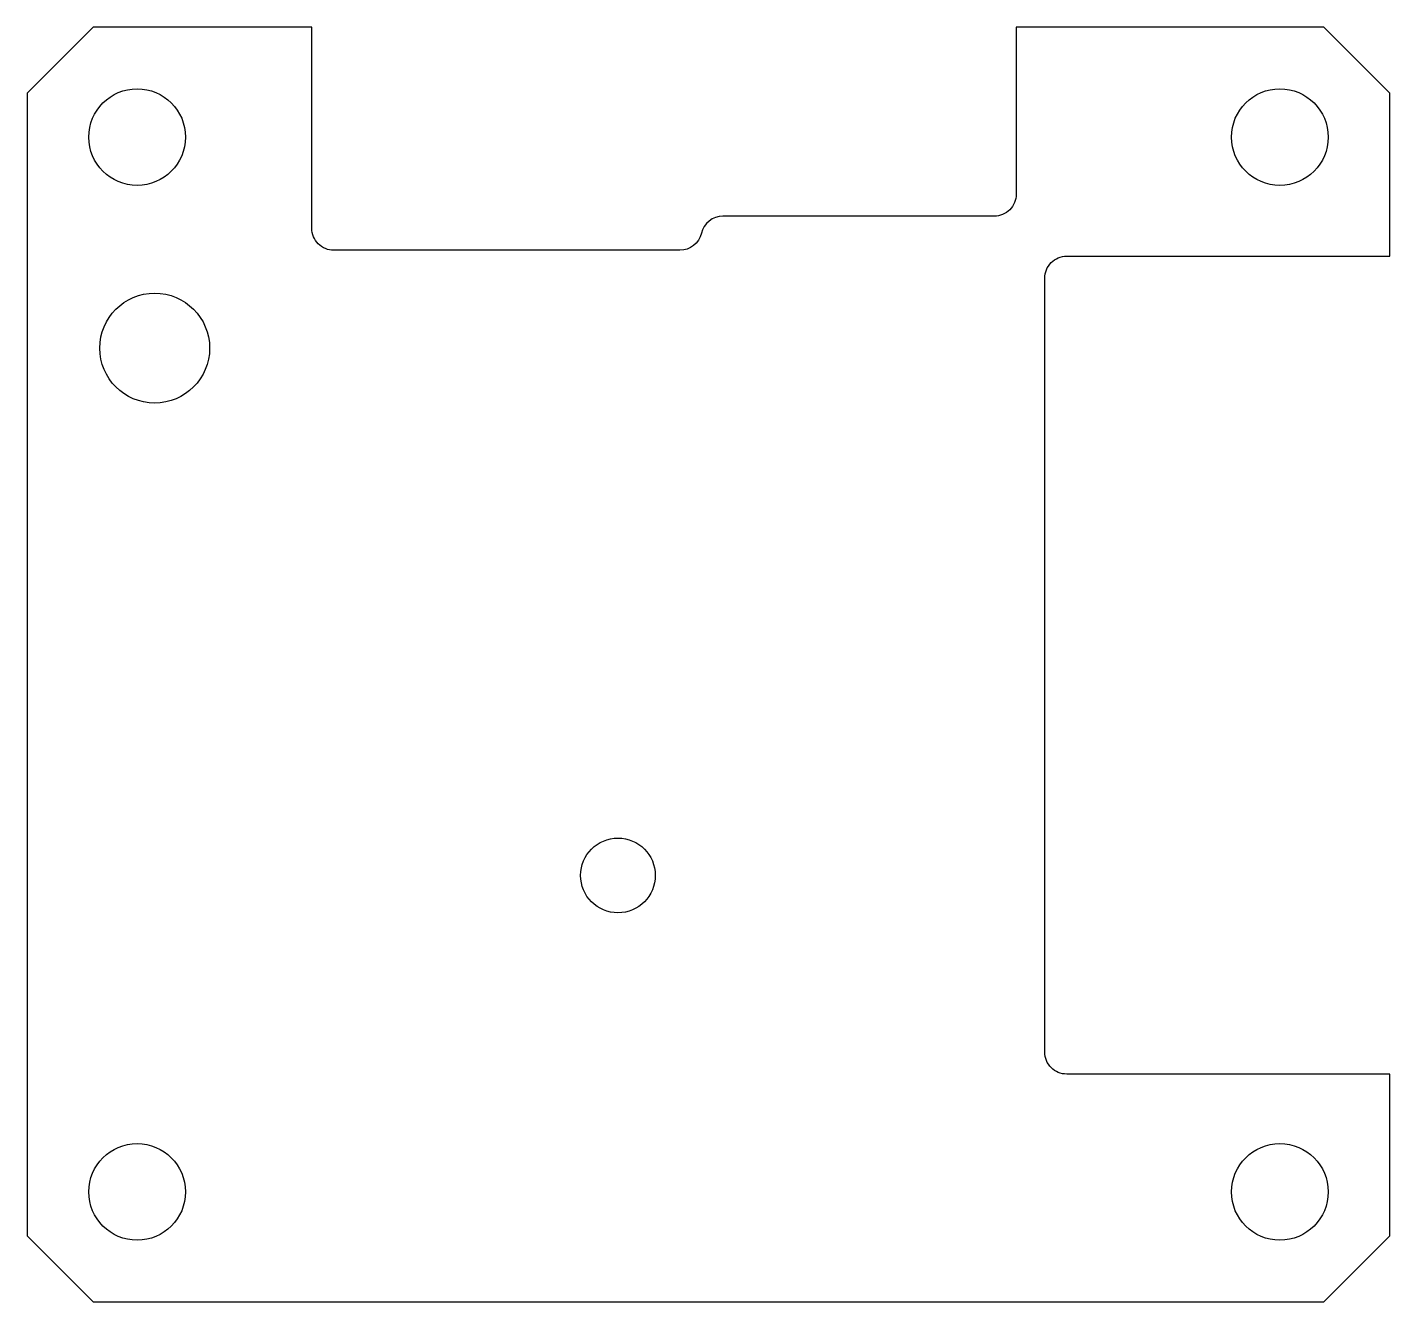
# Model space of a CAD drawing. Header units: millimetres. Extents: x -15.5 to 15.5, y -14.5 to 14.5.
import ezdxf

# ---------------------------------------------------------------- set-up
doc = ezdxf.new("R2010")
doc.units = ezdxf.units.MM
doc.layers.get('0').update_dxf_attribs({"linetype": 'CONTINUOUS'})

msp = doc.modelspace()

# ---------------------------------------------------------------- linework, layer by layer
msp.add_lwpolyline([(15.5, -9.32), (8.15, -9.32, -0.414214), (7.65, -8.82), (7.65, 8.79, -0.414214), (8.15, 9.29), (15.5, 9.29), (15.5, 13), (14, 14.5), (7, 14.5), (7, 10.7, -0.414214), (6.5, 10.2), (0.325, 10.2, 0.349202), (-0.162, 9.812, -0.349202), (-0.649, 9.425), (-8.525, 9.425, -0.414214), (-9.025, 9.925), (-9.025, 14.5), (-14, 14.5), (-15.5, 13), (-15.5, -13), (-14, -14.5), (14, -14.5), (15.5, -13)], format="xyb", close=True)
for centre, radius in [((-13, 12), 1.1), ((13, 12), 1.1), ((-12.6, 7.2), 1.25), ((-2.06, -4.8), 0.85), ((-13, -12), 1.1), ((13, -12), 1.1)]:
    msp.add_circle(centre, radius)

doc.saveas('drawing.dxf')
